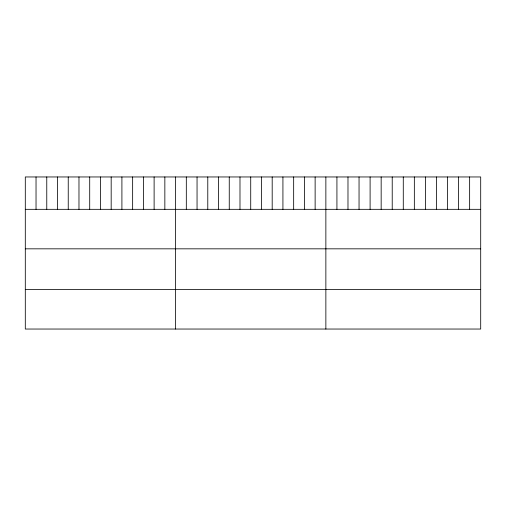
<?xml version="1.0" encoding="UTF-8"?>
<svg xmlns="http://www.w3.org/2000/svg" width="506" height="506" viewBox="0 0 506 506"><rect width="100%" height="100%" fill="white"/><g stroke="black" fill="none" stroke-linecap="round" stroke-linejoin="round"><path stroke-width="0.76" d="M480.7 209.326L480.7 329.039L25.3 329.039L25.3 176.961L480.7 176.961L480.7 209.326L25.3 209.326M25.3 248.832L480.7 248.832M25.3 289.533L480.7 289.533M469.638 176.961L469.638 209.326M458.581 176.961L458.581 209.326M447.519 176.961L447.519 209.326M436.463 176.961L436.463 209.326M425.401 176.961L425.401 209.326M414.344 176.961L414.344 209.326M403.282 176.961L403.282 209.326M392.22 176.961L392.22 209.326M381.163 176.961L381.163 209.326M370.101 176.961L370.101 209.326M359.045 176.961L359.045 209.326M347.983 176.961L347.983 209.326M336.926 176.961L336.926 209.326M325.864 176.961L325.864 329.039M315.13 176.961L315.13 209.326M304.397 176.961L304.397 209.326M293.663 176.961L293.663 209.326M282.924 176.961L282.924 209.326M272.19 176.961L272.19 209.326M261.457 176.961L261.457 209.326M250.723 176.961L250.723 209.326M239.989 176.961L239.989 209.326M229.256 176.961L229.256 209.326M218.522 176.961L218.522 209.326M207.783 176.961L207.783 209.326M197.049 176.961L197.049 209.326M186.316 176.961L186.316 209.326M175.582 176.961L175.582 329.039M164.848 176.961L164.848 209.326M154.115 176.961L154.115 209.326M143.381 176.961L143.381 209.326M132.642 176.961L132.642 209.326M121.908 176.961L121.908 209.326M111.175 176.961L111.175 209.326M100.441 176.961L100.441 209.326M89.707 176.961L89.707 209.326M78.974 176.961L78.974 209.326M68.24 176.961L68.24 209.326M57.501 176.961L57.501 209.326M46.767 176.961L46.767 209.326M36.034 176.961L36.034 209.326"/></g></svg>
